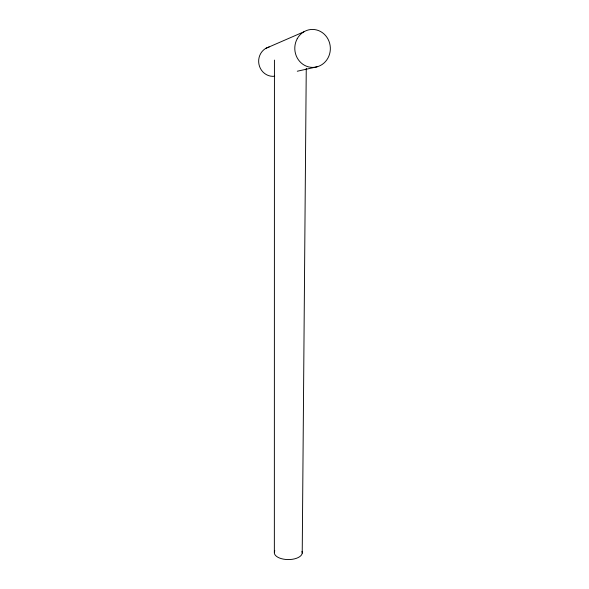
<?xml version="1.0" encoding="UTF-8"?>
<svg xmlns="http://www.w3.org/2000/svg" width="589" height="589" viewBox="0 0 589 589"><rect width="100%" height="100%" fill="white"/><g stroke="black" fill="none" stroke-linecap="round" stroke-linejoin="round"><path stroke-width="0.88" d="M274.356 551.945L274.43 60.085M302.223 553.137L306.258 68.368M265.727 48.408L303.858 31.828M297.29 71.232L317.029 66.822M274.665 76.239A14.924 14.121 82.6 0 1 258.924 64.142A14.924 14.121 82.6 0 1 269.151 46.965M301.988 551.333A13.981 6.928 0.2 0 1 287.763 559.572A13.981 6.928 0.2 0 1 274.805 550.759M297.231 38.727A18.981 17.773 87.4 0 0 312.45 67.404A18.981 17.773 87.4 0 0 328.029 39.146A18.981 17.773 87.4 0 0 297.231 38.727"/></g></svg>
